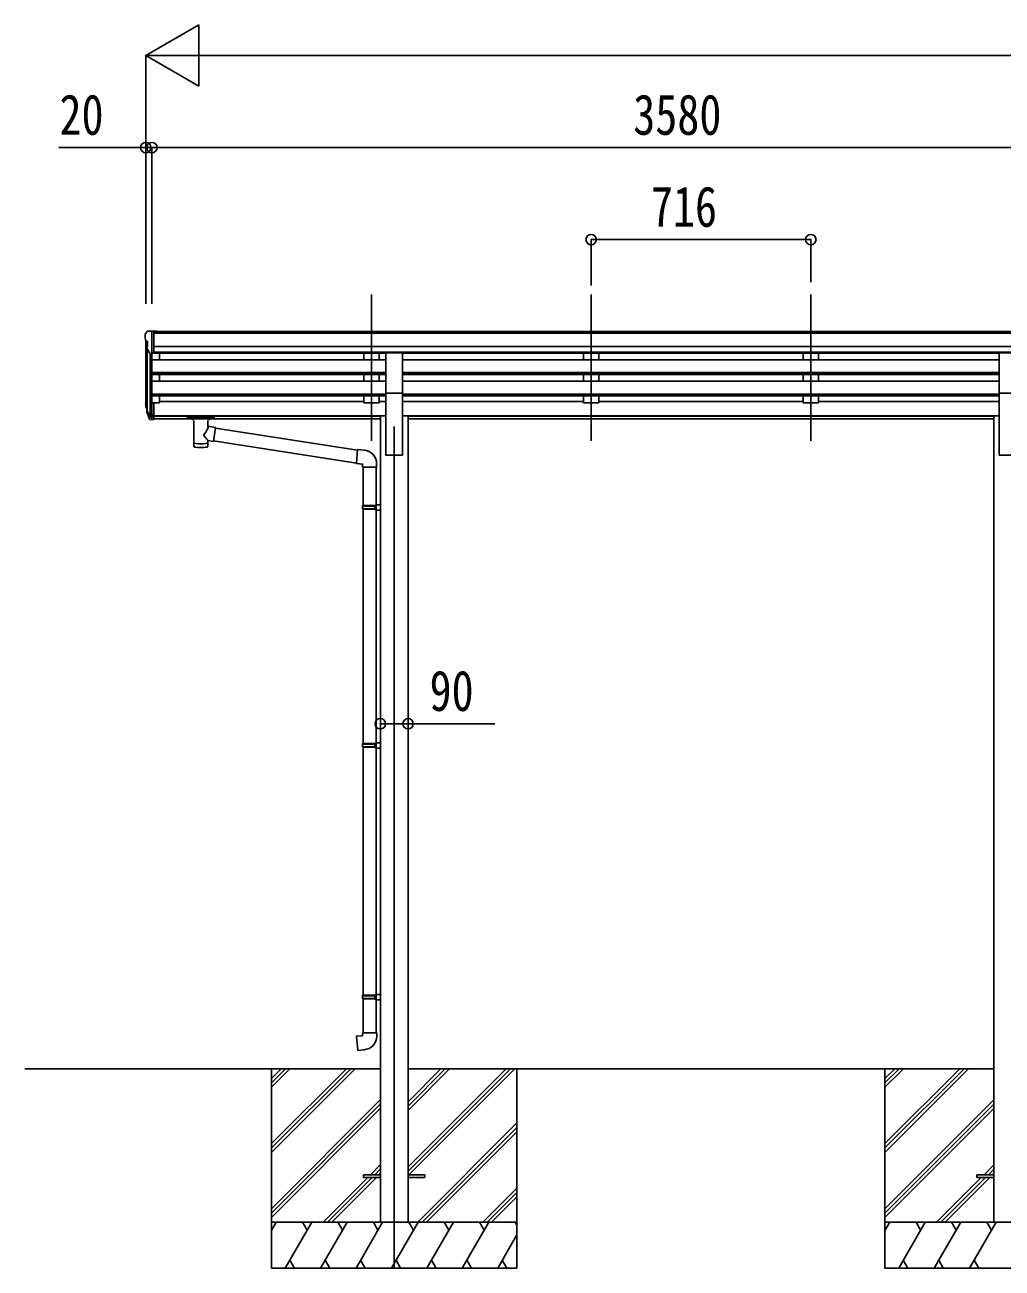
# Model space of a CAD drawing. Units: millimetres, scale not verified. Extents: x -16832 to 16820, y -11892 to 11880.
# Drawn here: x -8309 to -5123, y -6850 to -2797 of the extents above; entities that cross this region are included whole.
import ezdxf
from ezdxf.enums import TextEntityAlignment as Align

# ---------------------------------------------------------------- set-up
doc = ezdxf.new("R2010")
doc.units = ezdxf.units.MM
doc.header["$LTSCALE"] = 50
for name, color, linetype in [('0-4_YKK_12', 2, 'Continuous'), ('0-5_YKK_13', 4, 'Continuous'), ('0-6_YKK_A1', 4, 'Continuous'), ('0-7_YKK_D', 6, 'Continuous')]:
    doc.layers.add(name, color=color, linetype=linetype)
doc.styles.add('ＭＳ ゴシック', font='')
doc.styles.get('ＭＳ ゴシック').set_extended_font_data('MS Gothic')

msp = doc.modelspace()

# ---------------------------------------------------------------- linework, layer by layer
at = {"layer": '0-4_YKK_12'}
for p, q in [((-7178.72, -3675.6), (-7178.72, -4153.11)), ((-6462.72, -3675.6), (-6462.72, -4153.11)), ((-5746.72, -3675.6), (-5746.72, -4153.11)), ((-7104.72, -4106.43), (-7104.72, -6850))]:
    msp.add_line(p, q, dxfattribs=at)
at = {"layer": '0-5_YKK_13'}
for p, q in [((-7916.72, -3804.37), (-7916.72, -3805)), ((-7909.81, -3795.57), (-7913.88, -3801.38)), ((-7906.72, -3795), (-7909.05, -3795.14)), ((-7906.72, -3795), (-7888.22, -3795)), ((-7894.72, -3867.98), (-7894.72, -3795)), ((-7888.22, -3795), (-7878.22, -3795.09)), ((-7888.22, -3866.98), (-7888.22, -3795)), ((-7878.22, -3796.6), (-7878.22, -3795.09)), ((-7914.19, -3826.18), (-7908.87, -3829.25)), ((-7902.35, -3866.17), (-7911.35, -3850.58)), ((-7908.72, -3829.51), (-7908.72, -3845.79)), ((-7894.72, -3867.98), (-7899.93, -3867.67)), ((-7888.22, -3866.98), (-7894.72, -3866.98)), ((-7132.22, -3997.43), (-7132.22, -3865.63)), ((-7132.22, -3865.63), (-7077.22, -3865.63)), ((-7077.22, -3997.43), (-7077.22, -3865.63)), ((-5132.22, -3997.43), (-5132.22, -3865.63)), ((-5132.22, -3865.63), (-5077.22, -3865.63)), ((-7132.22, -3997.43), (-7077.22, -3997.43)), ((-5132.22, -3997.43), (-5077.22, -3997.43)), ((-7913.63, -4042.91), (-7909.75, -4050.86)), ((-7913.02, -4041.54), (-7909.75, -4048.6)), ((-7894.72, -4028.72), (-7894.72, -4083.5)), ((-7888.22, -4028.72), (-7894.72, -4028.72)), ((-7888.22, -4028.72), (-7888.22, -4082.76)), ((-7911.31, -4054.19), (-7910.97, -4058.59)), ((-7910.97, -4058.59), (-7902.16, -4082.14)), ((-7910.36, -4058.03), (-7902.16, -4074.21)), ((-7901.15, -4073.08), (-7908.91, -4057.67)), ((-7894.72, -4073.75), (-7899.86, -4073.75)), ((-7894.72, -4075.56), (-7899.57, -4075.56)), ((-7894.72, -4083.5), (-7899.57, -4083.5)), ((-7888.22, -4068.86), (-7894.72, -4068.86)), ((-7888.22, -4073.73), (-7894.72, -4073.73)), ((-7888.22, -4082.76), (-7894.72, -4082.76)), ((-7778.72, -4073.6), (-7778.72, -4079.36)), ((-7778.72, -4073.79), (-7778.72, -4075.33)), ((-7776.72, -4072.94), (-7693.72, -4072.94)), ((-7776.72, -4075.11), (-7693.72, -4075.11)), ((-7776.72, -4080.02), (-7762.22, -4080.02)), ((-7762.22, -4085.67), (-7762.22, -4079.12)), ((-7758.12, -4086.59), (-7758.14, -4172.03)), ((-7712.32, -4105.33), (-7712.32, -4086.59)), ((-7708.22, -4085.67), (-7708.22, -4079.12)), ((-7708.22, -4080.02), (-7693.72, -4080.02)), ((-7691.72, -4073.6), (-7691.72, -4079.36)), ((-7687.1, -4109.24), (-7712.33, -4105.32)), ((-7687.1, -4109.24), (-7694.12, -4154.5)), ((-7224.11, -4183.13), (-7687.42, -4111.25)), ((-7712.3, -4172.03), (-7712.33, -4151.36)), ((-7712.33, -4151.67), (-7694.12, -4154.5)), ((-7227.78, -4225.06), (-7693.85, -4152.76)), ((-7203.11, -4183.09), (-7223.95, -4181.26)), ((-7208.03, -4238.83), (-7162.03, -4238.83)), ((-7205.92, -4238.83), (-7205.92, -4364.07)), ((-7163.92, -4238.83), (-7163.92, -4361.51)), ((-7162.03, -4238.83), (-7162.03, -4227.92)), ((-7207.92, -4366.07), (-7206.92, -4364.07)), ((-7207.92, -4366.07), (-7163.92, -4366.07)), ((-7207.92, -4366.07), (-7207.92, -4374.07)), ((-7207.92, -4374.07), (-7163.92, -4374.07)), ((-7207.92, -4374.07), (-7206.92, -4376.07)), ((-7206.92, -4364.07), (-7163.92, -4364.07)), ((-7206.92, -4376.07), (-7163.92, -4376.07)), ((-7205.92, -4376.07), (-7205.92, -5139.95)), ((-7168.4, -4366.07), (-7168.83, -4364.07)), ((-7165.92, -4361.57), (-7149.92, -4361.1)), ((-7165.92, -4363.57), (-7165.92, -4361.57)), ((-7165.92, -4363.57), (-7163.92, -4363.57)), ((-7165.92, -4378.57), (-7165.92, -4376.57)), ((-7149.92, -4361.1), (-7149.92, -4379.04)), ((-7165.92, -4378.57), (-7149.92, -4379.04)), ((-7163.92, -4378.63), (-7163.92, -5137.39)), ((-7207.92, -5141.95), (-7206.92, -5139.95)), ((-7207.92, -5141.95), (-7163.92, -5141.95)), ((-7207.92, -5141.95), (-7207.92, -5149.95)), ((-7206.92, -5139.95), (-7163.92, -5139.95)), ((-7168.4, -5141.95), (-7168.83, -5139.95)), ((-7165.92, -5137.45), (-7149.92, -5136.98)), ((-7165.92, -5139.45), (-7165.92, -5137.45)), ((-7165.92, -5139.45), (-7163.92, -5139.45)), ((-7149.92, -5136.98), (-7149.92, -5154.92)), ((-7207.92, -5149.95), (-7163.92, -5149.95)), ((-7207.92, -5149.95), (-7206.92, -5151.95)), ((-7206.92, -5151.95), (-7163.92, -5151.95)), ((-7205.92, -5151.95), (-7205.92, -5960.44)), ((-7165.92, -5154.45), (-7165.92, -5152.45)), ((-7165.92, -5154.45), (-7149.92, -5154.92)), ((-7163.92, -5154.5), (-7163.92, -5957.88)), ((-7165.92, -5957.94), (-7149.92, -5957.47)), ((-7165.92, -5959.94), (-7165.92, -5957.94)), ((-7149.92, -5957.47), (-7149.92, -5975)), ((-7207.92, -5962.44), (-7206.92, -5960.44)), ((-7207.92, -5962.44), (-7163.92, -5962.44)), ((-7207.92, -5962.44), (-7207.92, -5970.44)), ((-7207.92, -5970.44), (-7163.92, -5970.44)), ((-7207.92, -5970.44), (-7206.92, -5972.44)), ((-7206.92, -5960.44), (-7163.92, -5960.44)), ((-7206.92, -5972.44), (-7163.92, -5972.44)), ((-7205.92, -6082.44), (-7205.92, -5972.44)), ((-7168.4, -5962.44), (-7168.83, -5960.44)), ((-7165.92, -5959.94), (-7163.92, -5959.94)), ((-7165.92, -5974.94), (-7165.92, -5972.94)), ((-7165.92, -5974.94), (-7149.92, -5975.41)), ((-7163.92, -5975), (-7163.92, -6082.44)), ((-7207.92, -6082.44), (-7161.92, -6082.44)), ((-7207.92, -6092.44), (-7207.92, -6082.44)), ((-7161.92, -6082.44), (-7161.92, -6093.36)), ((-7204.92, -6545.5), (-7204.92, -6554.5)), ((-7204.92, -6545.5), (-7150.12, -6545.5)), ((-7204.92, -6554.5), (-7150.12, -6554.5)), ((-7059.72, -6545.5), (-7004.92, -6545.5)), ((-7059.72, -6554.5), (-7004.92, -6554.5)), ((-7004.92, -6545.5), (-7004.92, -6554.5)), ((-5204.92, -6545.5), (-5204.92, -6554.5)), ((-5204.92, -6545.5), (-5150.12, -6545.5)), ((-5204.92, -6554.5), (-5150.12, -6554.5))]:
    msp.add_line(p, q, dxfattribs=at)
for points in [[(-7778.72, -4073.6), (-7778.68, -4073.41), (-7778.6, -4073.27), (-7778.5, -4073.17), (-7778.4, -4073.11), (-7778.28, -4073.07), (-7777.99, -4073.01), (-7777.5, -4072.96), (-7776.96, -4072.94), (-7776.72, -4072.94)], [(-7778.72, -4079.36), (-7778.68, -4079.55), (-7778.6, -4079.69), (-7778.5, -4079.78), (-7778.4, -4079.84), (-7778.28, -4079.89), (-7777.99, -4079.95), (-7777.5, -4080), (-7776.96, -4080.02), (-7776.72, -4080.02)], [(-7693.72, -4072.94), (-7693.37, -4072.94), (-7692.84, -4072.97), (-7692.39, -4073.02), (-7692.09, -4073.09), (-7691.92, -4073.19), (-7691.8, -4073.33), (-7691.73, -4073.51), (-7691.72, -4073.6)], [(-7693.72, -4080.02), (-7693.37, -4080.02), (-7692.84, -4079.99), (-7692.39, -4079.94), (-7692.09, -4079.86), (-7691.92, -4079.77), (-7691.8, -4079.63), (-7691.73, -4079.45), (-7691.72, -4079.36)], [(-7223.95, -4181.26), (-7227.96, -4227.09), (-7208.03, -4228.83), (-7208.03, -4238.83)], [(-7168.4, -4366.07), (-7168.4, -4374.07), (-7168.83, -4376.07)], [(-7165.92, -4376.57), (-7163.92, -4376.57), (-7163.92, -4363.57)], [(-7168.4, -5141.95), (-7168.4, -5149.95), (-7168.83, -5151.95)], [(-7165.92, -5152.45), (-7163.92, -5152.45), (-7163.92, -5139.45)], [(-7168.4, -5962.44), (-7168.4, -5970.44), (-7168.83, -5972.44)], [(-7165.92, -5972.94), (-7163.92, -5972.94), (-7163.92, -5959.94)], [(-7203, -6138.19), (-7223.84, -6140.01), (-7227.85, -6094.19), (-7207.92, -6092.44)]]:
    msp.add_lwpolyline(points, dxfattribs=at)
for centre, radius, start, end in [((-7913.72, -3804.37), 3, 93, 180), ((-7714.72, -3805), 202, 180, 184.94904), ((-7908.99, -3796.14), 1, 93.5, 145), ((-7909.82, -3821.81), 6.18, 185.7035, 224.99897), ((-7908.75, -3849.08), 3, 94.7167, 210), ((-7909.02, -3845.79), 0.3, 274.7167, 0), ((-7909.02, -3829.51), 0.3, 0, 60), ((-7899.75, -3864.67), 3, 210, 266.5), ((-7885.54, -4033.8), 29.53, 186.50806, 197.98144), ((-7884.13, -4032.04), 30.41, 187.1552, 198.19734), ((-7207.03, -4227.92), 45, 0, 85), ((-7206.92, -6093.36), 45, 275, 0)]:
    msp.add_arc(centre, radius, start, end, dxfattribs=at)
for centre, major_axis, ratio, start_param, end_param in [((-7826.07, -4034.23), (-89.06, 1.43), 0.57596, 6.1962358, 6.3678173), ((-7826.86, -4027.55), (87.93, 4.42), 0.541684, 3.0659337, 3.2228513), ((-7910.01, -4054.19), (1.3, 0), 0.90356, 1.3700892, 3.347195), ((-7824.09, -4038), (-89.07, 0), 0.90356, 0.2056023, 0.2515348), ((-7824.8, -4034.13), (-88.05, 0), 0.90356, 0.2662965, 0.3003836), ((-7899.57, -4072.85), (-3, 0), 0.90356, 0.5235988, 1.5707963), ((-7899.57, -4080.79), (3, 0), 0.90356, 3.6651914, 4.712389), ((-7899.86, -4072.4), (-1.5, 0), 0.90356, 0.5235988, 1.5707963), ((-7776.72, -4075.33), (2, 0), 0.109601, 1.5707963, 3.1415927), ((-7735.22, -4079.12), (27, 0), 0.070066, 6.2831853, 9.424778), ((-7724.22, -4083.1), (16, 0), 0.361356, 6.2636979, 6.2831853), ((-7693.72, -4075.33), (2, 0), 0.109601, 0, 1.5707963), ((-7735.23, -4131.87), (-22.81, -26.62), 0.234429, 1.6855472, 3.1268519), ((-7732.67, -4129.23), (20.32, -22.25), 0.045535, 0.0389954, 1.3075346), ((-7735.22, -4172.03), (22.92, 0), 0.101955, 3.1415499, 6.2833984), ((-7735.22, -4159.59), (22.91, 0), 0.122865, 3.1415927, 6.2831853)]:
    msp.add_ellipse(centre, major_axis=major_axis, ratio=ratio, start_param=start_param, end_param=end_param, dxfattribs=at)
at = {"layer": '0-6_YKK_A1'}
for p, q in [((-4331.22, -3796.6), (-7888.22, -3796.6)), ((-4331.22, -3801.82), (-7888.22, -3801.82)), ((-7914.72, -3825.58), (-7914.72, -4028.36)), ((-7894.72, -3836.1), (-7894.72, -4028.72)), ((-4321.22, -3845.35), (-7888.22, -3845.35)), ((-7909.75, -3853.35), (-7909.75, -4055.07)), ((-7900.72, -3867.51), (-7900.73, -4073.5)), ((-7894.72, -3888.52), (-7132.22, -3888.52)), ((-4321.22, -3863.2), (-7888.22, -3863.2)), ((-7132.22, -3866.45), (-7888.22, -3866.45)), ((-7869.72, -3866.45), (-7869.72, -3888.52)), ((-7203.72, -3866.55), (-7203.72, -3888.42)), ((-7153.72, -3888.42), (-7203.72, -3888.42)), ((-7153.72, -3866.55), (-7153.72, -3888.42)), ((-5132.22, -3866.45), (-7077.22, -3866.45)), ((-5132.22, -3888.52), (-7077.22, -3888.52)), ((-6487.72, -3866.55), (-6487.72, -3888.42)), ((-6437.72, -3888.42), (-6487.72, -3888.42)), ((-6437.72, -3866.55), (-6437.72, -3888.42)), ((-5771.72, -3866.55), (-5771.72, -3888.42)), ((-5721.72, -3888.42), (-5771.72, -3888.42)), ((-5721.72, -3866.55), (-5721.72, -3888.42)), ((-7894.72, -3930.39), (-7132.22, -3930.39)), ((-5132.22, -3930.39), (-7077.22, -3930.39)), ((-7894.72, -3931.89), (-7132.22, -3931.89)), ((-7894.72, -3936.21), (-7132.22, -3936.21)), ((-7894.72, -3958.62), (-7132.22, -3958.62)), ((-7869.72, -3936.21), (-7869.72, -3958.62)), ((-7203.72, -3936.21), (-7203.72, -3958.52)), ((-7153.72, -3958.52), (-7203.72, -3958.52)), ((-7153.72, -3958.52), (-7153.72, -3936.21)), ((-5132.22, -3931.89), (-7077.22, -3931.89)), ((-5132.22, -3936.21), (-7077.22, -3936.21)), ((-5132.22, -3958.62), (-7077.22, -3958.62)), ((-6487.72, -3936.21), (-6487.72, -3958.52)), ((-6437.72, -3958.52), (-6487.72, -3958.52)), ((-6437.72, -3958.52), (-6437.72, -3936.21)), ((-5771.72, -3936.21), (-5771.72, -3958.52)), ((-5721.72, -3958.52), (-5771.72, -3958.52)), ((-5721.72, -3958.52), (-5721.72, -3936.21)), ((-7894.72, -4000.5), (-7132.22, -4000.5)), ((-7894.72, -4001.99), (-7132.22, -4001.99)), ((-7894.72, -4006.31), (-7132.22, -4006.31)), ((-7869.72, -4006.31), (-7869.72, -4029.36)), ((-7203.72, -4006.31), (-7203.72, -4029.36)), ((-7153.72, -4006.31), (-7153.72, -4029.36)), ((-7132.22, -3997.43), (-7132.22, -4200)), ((-7077.22, -3997.43), (-7077.22, -4200)), ((-5132.22, -4000.5), (-7077.22, -4000.5)), ((-5132.22, -4001.99), (-7077.22, -4001.99)), ((-5132.22, -4006.31), (-7077.22, -4006.31)), ((-6487.72, -4006.31), (-6487.72, -4029.36)), ((-6437.72, -4006.31), (-6437.72, -4029.36)), ((-5771.72, -4006.31), (-5771.72, -4029.36)), ((-5721.72, -4006.31), (-5721.72, -4029.36)), ((-5132.22, -3997.43), (-5132.22, -4200)), ((-7869.72, -4029.36), (-7888.22, -4029.36)), ((-7203.72, -4024.41), (-7869.72, -4024.41)), ((-7153.72, -4029.36), (-7203.72, -4029.36)), ((-7132.22, -4024.41), (-7153.72, -4024.41)), ((-6487.72, -4024.41), (-7077.22, -4024.41)), ((-6437.72, -4029.36), (-6487.72, -4029.36)), ((-5771.72, -4024.41), (-6437.72, -4024.41)), ((-5721.72, -4029.36), (-5771.72, -4029.36)), ((-5132.22, -4024.41), (-5721.72, -4024.41)), ((-7149.92, -4071.43), (-7888.22, -4071.43)), ((-7149.92, -4072.82), (-7888.22, -4072.82)), ((-7149.92, -4080.51), (-7888.22, -4080.51)), ((-7149.92, -6700), (-7149.92, -4071)), ((-7149.92, -4071), (-7132.22, -4071)), ((-7059.52, -4071), (-7077.22, -4071)), ((-7059.52, -6700), (-7059.52, -4071)), ((-5149.92, -4071.43), (-7059.52, -4071.43)), ((-5149.92, -4072.82), (-7059.52, -4072.82)), ((-5149.92, -4080.51), (-7059.52, -4080.51)), ((-5149.92, -6700), (-5149.92, -4071)), ((-5149.92, -4071), (-5132.22, -4071)), ((-7132.22, -4200), (-7077.22, -4200)), ((-5132.22, -4200), (-5077.22, -4200)), ((-8308.76, -6200), (-7149.72, -6200)), ((-7504.92, -6200), (-7504.92, -6850)), ((-7504.92, -6444.18), (-7260.74, -6200)), ((-7504.92, -6458.32), (-7246.6, -6200)), ((-7504.92, -6472.46), (-7232.46, -6200)), ((-7504.92, -6260.33), (-7444.59, -6200)), ((-7504.92, -6246.19), (-7458.73, -6200)), ((-7504.92, -6232.05), (-7472.87, -6200)), ((-7059.72, -6200), (-5149.92, -6200)), ((-7059.72, -6519.48), (-6740.24, -6200)), ((-7059.72, -6533.62), (-6726.1, -6200)), ((-7059.72, -6335.63), (-6924.09, -6200)), ((-7059.72, -6321.49), (-6938.23, -6200)), ((-7059.72, -6307.35), (-6952.37, -6200)), ((-7057.46, -6545.5), (-6711.96, -6200)), ((-6704.92, -6200), (-6704.92, -6850)), ((-5504.92, -6200), (-5504.92, -6850)), ((-5504.92, -6444.18), (-5260.74, -6200)), ((-5504.92, -6458.32), (-5246.6, -6200)), ((-5504.92, -6472.46), (-5232.46, -6200)), ((-5504.92, -6260.33), (-5444.59, -6200)), ((-5504.92, -6246.19), (-5458.73, -6200)), ((-5504.92, -6232.05), (-5472.87, -6200)), ((-7504.92, -6656.31), (-7150.12, -6301.51)), ((-7504.92, -6670.45), (-7150.12, -6315.65)), ((-5504.92, -6656.31), (-5150.12, -6301.51)), ((-5504.92, -6670.45), (-5150.12, -6315.65)), ((-7504.92, -6684.59), (-7150.12, -6329.79)), ((-5504.92, -6684.59), (-5150.12, -6329.79)), ((-7028.11, -6700), (-6704.92, -6376.81)), ((-7013.97, -6700), (-6704.92, -6390.95)), ((-6999.83, -6700), (-6704.92, -6405.09)), ((-7181.98, -6545.5), (-7150.12, -6513.64)), ((-5181.98, -6545.5), (-5150.12, -6513.64)), ((-7336.48, -6700), (-7190.98, -6554.5)), ((-7322.34, -6700), (-7176.84, -6554.5)), ((-7308.2, -6700), (-7162.7, -6554.5)), ((-7167.84, -6545.5), (-7150.12, -6527.78)), ((-7153.7, -6545.5), (-7150.12, -6541.93)), ((-5336.48, -6700), (-5190.98, -6554.5)), ((-5322.34, -6700), (-5176.84, -6554.5)), ((-5308.2, -6700), (-5162.7, -6554.5)), ((-5167.84, -6545.5), (-5150.12, -6527.78)), ((-5153.7, -6545.5), (-5150.12, -6541.93)), ((-6815.98, -6700), (-6704.92, -6588.94)), ((-6801.84, -6700), (-6704.92, -6603.08)), ((-6787.7, -6700), (-6704.92, -6617.23)), ((-6704.92, -6700), (-7504.92, -6700)), ((-7504.92, -6727.5), (-7489.04, -6700)), ((-7460.18, -6850), (-7373.57, -6700)), ((-7388.57, -6725.98), (-7403.57, -6700)), ((-7344.7, -6850), (-7258.1, -6700)), ((-7273.1, -6725.98), (-7288.11, -6700)), ((-7229.23, -6850), (-7142.63, -6700)), ((-7157.63, -6725.98), (-7172.63, -6700)), ((-7113.76, -6850), (-7027.16, -6700)), ((-7042.16, -6725.98), (-7057.16, -6700)), ((-6998.29, -6850), (-6911.69, -6700)), ((-6926.69, -6725.98), (-6941.69, -6700)), ((-6882.82, -6850), (-6796.22, -6700)), ((-6826.22, -6700), (-6811.22, -6725.98)), ((-6710.75, -6700), (-6704.92, -6710.1)), ((-4704.92, -6700), (-5504.92, -6700)), ((-5504.92, -6727.5), (-5489.04, -6700)), ((-5460.18, -6850), (-5373.57, -6700)), ((-5388.57, -6725.98), (-5403.57, -6700)), ((-5344.7, -6850), (-5258.1, -6700)), ((-5273.1, -6725.98), (-5288.11, -6700)), ((-5229.23, -6850), (-5142.63, -6700)), ((-5157.63, -6725.98), (-5172.63, -6700)), ((-6767.35, -6850), (-6704.92, -6741.86)), ((-7504.92, -6850), (-6704.92, -6850)), ((-7445.18, -6824.02), (-7430.18, -6850)), ((-7329.71, -6824.02), (-7314.71, -6850)), ((-7214.24, -6824.02), (-7199.24, -6850)), ((-7098.77, -6824.02), (-7083.77, -6850)), ((-6983.3, -6824.02), (-6968.3, -6850)), ((-6867.83, -6824.02), (-6852.83, -6850)), ((-6752.36, -6824.02), (-6737.36, -6850)), ((-5504.92, -6850), (-4704.92, -6850)), ((-5445.18, -6824.02), (-5430.18, -6850)), ((-5329.71, -6824.02), (-5314.71, -6850)), ((-5214.24, -6824.02), (-5199.24, -6850))]:
    msp.add_line(p, q, dxfattribs=at)
at = {"layer": '0-7_YKK_D'}
for p, q in [((-7914.72, -2896.6), (-7741.52, -2796.6)), ((-7741.52, -2996.6), (-7741.52, -2796.6)), ((-7914.72, -3706.18), (-7914.72, -2895.6)), ((-7914.72, -2896.6), (-7741.52, -2996.6)), ((-7914.72, -2896.6), (-7568.31, -2896.6)), ((-7714.72, -2896.6), (-914.72, -2896.6)), ((-7914.72, -3705.18), (-7914.72, -3195.6)), ((-7894.72, -3706.18), (-7894.72, -3195.6)), ((-7894.72, -3706.18), (-7894.72, -3195.6)), ((-7894.72, -3196.6), (-4314.72, -3196.6)), ((-6462.72, -3646.71), (-6462.72, -3495.6)), ((-6462.72, -3496.6), (-5746.72, -3496.6)), ((-5746.72, -3635.57), (-5746.72, -3495.6))]:
    msp.add_line(p, q, dxfattribs=at)
for points in [[(-7894.72, -3196.6), (-7914.72, -3196.6), (-8197.92, -3196.6)], [(-7149.92, -5075), (-7059.52, -5075), (-6776.32, -5075)]]:
    msp.add_lwpolyline(points, dxfattribs=at)
for centre in [(-7914.72, -3196.6), (-7894.72, -3196.6), (-7894.72, -3196.6), (-6462.72, -3496.6), (-5746.72, -3496.6), (-7149.92, -5075), (-7059.52, -5075)]:
    msp.add_circle(centre, 17, dxfattribs=at)

# ---------------------------------------------------------------- texts
at = {"layer": '0-7_YKK_D', "style": 'ＭＳ ゴシック', "width": 0.8}
for s, p in [('20', (-8195.92, -3194.6)), ('3580', (-6325.52, -3194.6)), ('716', (-6267.92, -3494.6)), ('90', (-6989.52, -5073))]:
    msp.add_text(s, height=132, dxfattribs=at).set_placement(p, align=Align.BOTTOM_LEFT)

doc.saveas('drawing.dxf')
